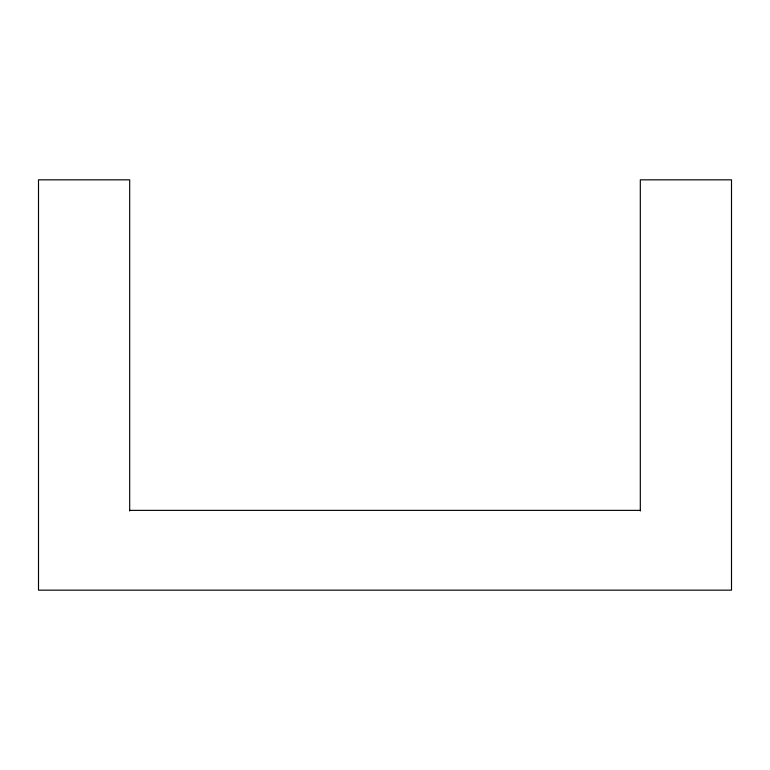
<?xml version="1.0" encoding="UTF-8"?>
<svg xmlns="http://www.w3.org/2000/svg" width="770" height="770" viewBox="0 0 770 770"><rect width="100%" height="100%" fill="white"/><g stroke="black" fill="none" stroke-linecap="round" stroke-linejoin="round"><path stroke-width="1.16" d="M129.687 510.375L640.313 510.375M640.313 510.982L640.313 179.834L731.5 179.834L731.5 590.166L38.5 590.166L38.5 179.834L129.687 179.834L129.687 510.982"/></g></svg>
